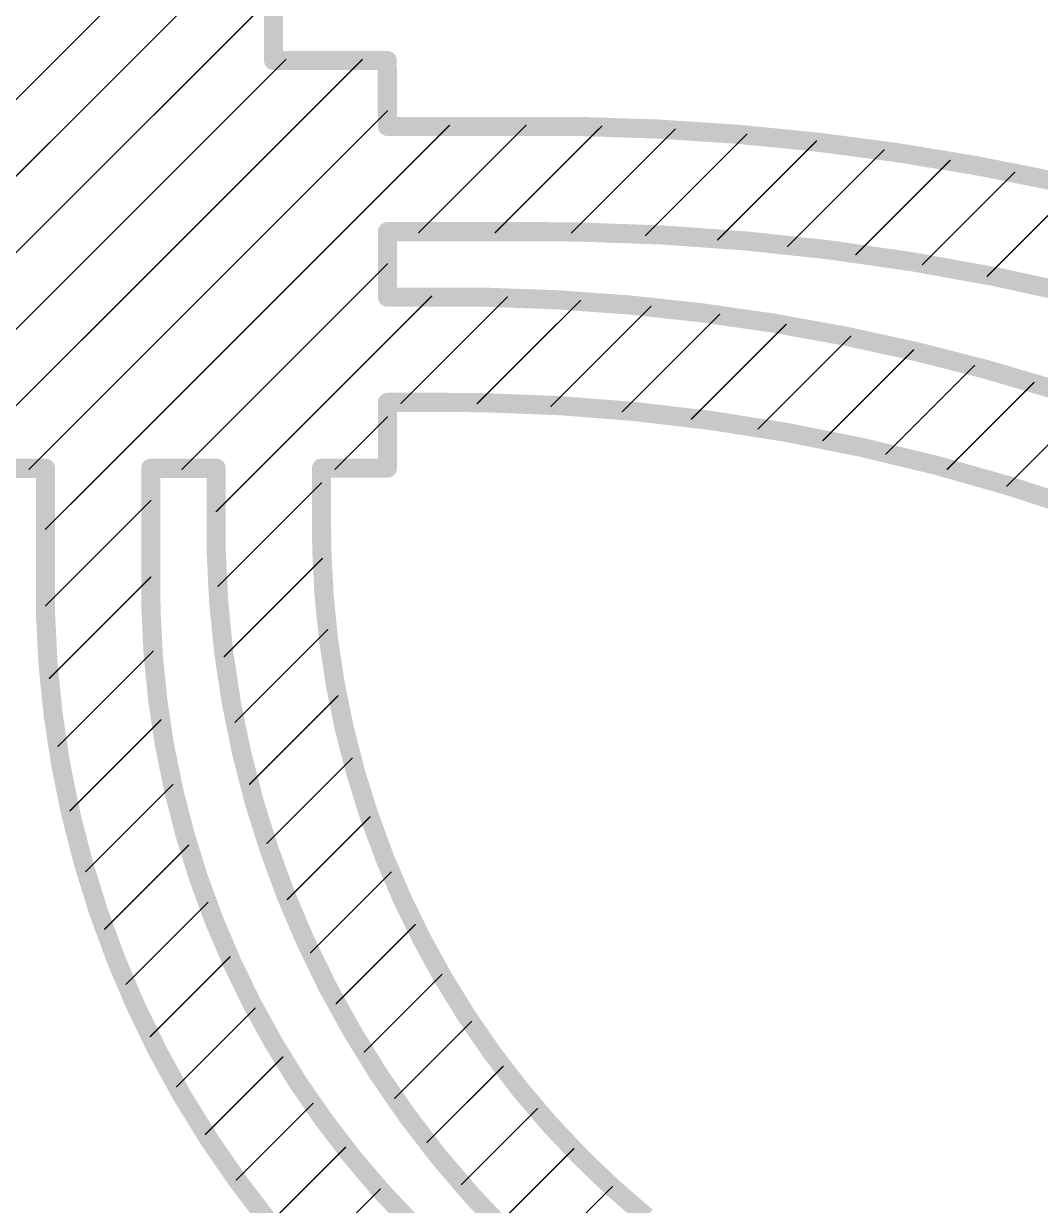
# Model space of a CAD drawing. Header units: millimetres. Extents: x 0 to 13.5, y -0.9 to 3.4.
# Drawn here: x 11.148 to 11.945, y 0.514 to 1.441 of the extents above; entities that cross this region are included whole.
import ezdxf

# ---------------------------------------------------------------- set-up
doc = ezdxf.new("R2010")
doc.units = ezdxf.units.MM
doc.header["$MEASUREMENT"] = 0
doc.layers.add('Mechanical2', color=216, linetype='Continuous')

msp = doc.modelspace()

# ---------------------------------------------------------------- linework, layer by layer
at = {"layer": 'Mechanical2'}
for points, const_width in [([(10.85223, 1.09114), (11.29079, 1.5297)], 0.001), ([(11.34385, 1.52916), (11.34401, 1.41171)], 0.015), ([(10.89735, 1.07626), (11.34386, 1.52277)], 0.001), ([(10.89735, 1.01626), (11.34394, 1.46285)], 0.001), ([(11.34401, 1.41171), (11.43312, 1.41171)], 0.015), ([(11.43312, 1.41171), (11.43327, 1.36002)], 0.015), ([(11.03125, 1.09016), (11.35356, 1.41247)], 0.001), ([(11.03126, 1.03016), (11.41356, 1.41247)], 0.001), ([(11.15223, 1.09114), (11.43324, 1.37215)], 0.001), ([(11.43327, 1.36002), (11.55058, 1.36002)], 0.015), ([(11.55058, 1.36002), (11.58209, 1.36002)], 0.015), ([(11.58209, 1.36002), (11.64508, 1.35796)], 0.015), ([(11.64508, 1.35796), (11.70796, 1.35384)], 0.015), ([(11.16515, 1.04406), (11.48188, 1.36079)], 0.001), ([(11.45781, 1.27672), (11.54188, 1.36079)], 0.001), ([(11.51781, 1.27672), (11.60125, 1.36016)], 0.001), ([(11.57757, 1.27648), (11.65891, 1.35782)], 0.001), ([(11.63566, 1.27456), (11.715, 1.35391)], 0.001), ([(11.70796, 1.35384), (11.77068, 1.34766)], 0.015), ([(11.77068, 1.34766), (11.83316, 1.33944)], 0.015), ([(11.6921, 1.27101), (11.76962, 1.34853)], 0.001), ([(11.83316, 1.33944), (11.89534, 1.32917)], 0.015), ([(11.74702, 1.26593), (11.82267, 1.34158)], 0.001), ([(11.89534, 1.32917), (11.95715, 1.31687)], 0.015), ([(11.80053, 1.25944), (11.87447, 1.33338)], 0.001), ([(11.85275, 1.25166), (11.92511, 1.32402)], 0.001), ([(11.90358, 1.24249), (11.97465, 1.31356)], 0.001), ([(11.43327, 1.27749), (11.55057, 1.27749)], 0.015), ([(11.43327, 1.22612), (11.43327, 1.27749)], 0.015), ([(11.55057, 1.27749), (11.58347, 1.27719)], 0.015), ([(11.58347, 1.27719), (11.64922, 1.27484)], 0.015), ([(11.64922, 1.27484), (11.71485, 1.27015)], 0.015), ([(11.71485, 1.27015), (11.78027, 1.26312)], 0.015), ([(11.78027, 1.26312), (11.84539, 1.25375)], 0.015), ([(11.84539, 1.25375), (11.91014, 1.24207)], 0.015), ([(11.27223, 1.09114), (11.43327, 1.25218)], 0.001), ([(11.91014, 1.24207), (11.97443, 1.22809)], 0.015), ([(11.43327, 1.22612), (11.4801, 1.22612)], 0.015), ([(11.4801, 1.22612), (11.5086, 1.22612)], 0.015), ([(11.5086, 1.22612), (11.56557, 1.22409)], 0.015), ([(11.29905, 1.05796), (11.46798, 1.22689)], 0.001), ([(11.44391, 1.14282), (11.52731, 1.22622)], 0.001), ([(11.50368, 1.14259), (11.58458, 1.22349)], 0.001), ([(11.56557, 1.22409), (11.62243, 1.22002)], 0.015), ([(11.62243, 1.22002), (11.67911, 1.21393)], 0.015), ([(11.56158, 1.14049), (11.63999, 1.2189)], 0.001), ([(11.67911, 1.21393), (11.73553, 1.20581)], 0.015), ([(11.61749, 1.13639), (11.69369, 1.2126)], 0.001), ([(11.67153, 1.13044), (11.74582, 1.20472)], 0.001), ([(11.73553, 1.20581), (11.79163, 1.19569)], 0.015), ([(11.72388, 1.12279), (11.79649, 1.1954)], 0.001), ([(11.79163, 1.19569), (11.84734, 1.18357)], 0.015), ([(11.84734, 1.18357), (11.90257, 1.16948)], 0.015), ([(11.77468, 1.11359), (11.84577, 1.18468)], 0.001), ([(11.82406, 1.10296), (11.89362, 1.17253)], 0.001), ([(11.90257, 1.16948), (11.95727, 1.15342)], 0.015), ([(11.87211, 1.09102), (11.94027, 1.15917)], 0.001), ([(11.43327, 1.14358), (11.4801, 1.14358)], 0.015), ([(11.43327, 1.09206), (11.43327, 1.14358)], 0.015), ([(11.4801, 1.14358), (11.50983, 1.14329)], 0.015), ([(11.50983, 1.14329), (11.56923, 1.14096)], 0.015), ([(11.56923, 1.14096), (11.6285, 1.13629)], 0.015), ([(11.6285, 1.13629), (11.68755, 1.1293)], 0.015), ([(11.91891, 1.07782), (11.98578, 1.14469)], 0.001), ([(11.39226, 1.09117), (11.43327, 1.13218)], 0.001), ([(11.68755, 1.1293), (11.74627, 1.12)], 0.015), ([(11.74627, 1.12), (11.80458, 1.10841)], 0.015), ([(11.80458, 1.10841), (11.86239, 1.09453)], 0.015), ([(11.11379, 1.0919), (11.16515, 1.0919)], 0.015), ([(11.16515, 0.99809), (11.16515, 1.0919)], 0.015), ([(11.24769, 1.0919), (11.29905, 1.0919)], 0.015), ([(11.24769, 0.9981), (11.24769, 1.0919)], 0.015), ([(11.29905, 1.04508), (11.29905, 1.0919)], 0.015), ([(11.38159, 1.0919), (11.43327, 1.09206)], 0.015), ([(11.38159, 1.04508), (11.38159, 1.0919)], 0.015), ([(11.86239, 1.09453), (11.91961, 1.07839)], 0.015), ([(11.91961, 1.07839), (11.97616, 1.06002)], 0.015), ([(11.30033, 0.99924), (11.38159, 1.0805)], 0.001), ([(11.16515, 0.98406), (11.24769, 1.0666)], 0.001), ([(11.29905, 1.02537), (11.29905, 1.04508)], 0.015), ([(11.38159, 1.04508), (11.38181, 1.02745)], 0.015), ([(11.29905, 1.02537), (11.30104, 0.986)], 0.015), ([(11.38181, 1.02745), (11.38359, 0.99224)], 0.015), ([(11.30528, 0.94419), (11.38217, 1.02108)], 0.001), ([(11.16515, 0.97821), (11.16515, 0.99809)], 0.015), ([(11.16822, 0.92712), (11.24769, 1.0066)], 0.001), ([(11.24769, 0.9981), (11.24791, 0.98029)], 0.015), ([(11.30104, 0.986), (11.305, 0.94678)], 0.015), ([(11.38359, 0.99224), (11.38713, 0.95717)], 0.015), ([(11.16515, 0.97821), (11.16715, 0.9385)], 0.015), ([(11.24791, 0.98029), (11.2497, 0.94472)], 0.015), ([(11.31385, 0.89275), (11.38639, 0.9653)], 0.001), ([(11.38713, 0.95717), (11.39244, 0.92231)], 0.015), ([(11.16715, 0.9385), (11.17113, 0.89893)], 0.015), ([(11.17484, 0.87375), (11.24955, 0.94846)], 0.001), ([(11.2497, 0.94472), (11.25327, 0.90929)], 0.015), ([(11.305, 0.94678), (11.31093, 0.9078)], 0.015), ([(11.39244, 0.92231), (11.39949, 0.88777)], 0.015), ([(11.25327, 0.90929), (11.25861, 0.87409)], 0.015), ([(11.31093, 0.9078), (11.31881, 0.86918)], 0.015), ([(11.32509, 0.844), (11.39442, 0.91333)], 0.001), ([(11.17113, 0.89893), (11.1771, 0.85962)], 0.015), ([(11.18435, 0.82325), (11.25563, 0.89453)], 0.001), ([(11.39949, 0.88777), (11.40826, 0.85363)], 0.015), ([(11.25861, 0.87409), (11.26572, 0.83919)], 0.015), ([(11.31881, 0.86918), (11.32863, 0.831)], 0.015), ([(11.1771, 0.85962), (11.18503, 0.82065)], 0.015), ([(11.33877, 0.79768), (11.40565, 0.86456)], 0.001), ([(11.40826, 0.85363), (11.41875, 0.81997)], 0.015), ([(11.1967, 0.77561), (11.26493, 0.84384)], 0.001), ([(11.26572, 0.83919), (11.27456, 0.8047)], 0.015), ([(11.32863, 0.831), (11.34036, 0.79336)], 0.015), ([(11.18503, 0.82065), (11.19491, 0.78213)], 0.015), ([(11.41875, 0.81997), (11.43092, 0.78688)], 0.015), ([(11.35478, 0.75368), (11.41958, 0.81849)], 0.001), ([(11.27456, 0.8047), (11.28512, 0.7707)], 0.015), ([(11.34036, 0.79336), (11.35396, 0.75637)], 0.015), ([(11.19491, 0.78213), (11.20671, 0.74416)], 0.015), ([(11.21148, 0.73038), (11.2774, 0.79631)], 0.001), ([(11.43092, 0.78688), (11.44473, 0.75445)], 0.015), ([(11.28512, 0.7707), (11.29738, 0.73726)], 0.015), ([(11.37302, 0.71192), (11.43624, 0.77515)], 0.001), ([(11.35396, 0.75637), (11.36941, 0.7201)], 0.015), ([(11.44473, 0.75445), (11.46016, 0.72275)], 0.015), ([(11.20671, 0.74416), (11.22039, 0.70683)], 0.015), ([(11.22837, 0.68728), (11.29248, 0.75139)], 0.001), ([(11.29738, 0.73726), (11.3113, 0.70449)], 0.015), ([(11.39317, 0.67208), (11.45507, 0.73398)], 0.001), ([(11.36941, 0.7201), (11.38666, 0.68465)], 0.015), ([(11.46016, 0.72275), (11.47717, 0.69187)], 0.015), ([(11.22039, 0.70683), (11.23594, 0.67022)], 0.015), ([(11.24725, 0.64616), (11.30982, 0.70873)], 0.001), ([(11.3113, 0.70449), (11.32685, 0.67245)], 0.015), ([(11.41514, 0.63405), (11.47595, 0.69485)], 0.001), ([(11.47717, 0.69187), (11.49571, 0.66188)], 0.015), ([(11.38666, 0.68465), (11.40568, 0.65012)], 0.015), ([(11.23594, 0.67022), (11.2533, 0.63445)], 0.015), ([(11.32685, 0.67245), (11.34398, 0.64124)], 0.015), ([(11.268, 0.60691), (11.32949, 0.6684)], 0.001), ([(11.49571, 0.66188), (11.51573, 0.63287)], 0.015), ([(11.43887, 0.59777), (11.49899, 0.65789)], 0.001), ([(11.40568, 0.65012), (11.42641, 0.61659)], 0.015), ([(11.2533, 0.63445), (11.27243, 0.59959)], 0.015), ([(11.34398, 0.64124), (11.36266, 0.61092)], 0.015), ([(11.51573, 0.63287), (11.53719, 0.60489)], 0.015), ([(11.29054, 0.56945), (11.35127, 0.63018)], 0.001), ([(11.42641, 0.61659), (11.4488, 0.58415)], 0.015), ([(11.46428, 0.56319), (11.52398, 0.62288)], 0.001), ([(11.36266, 0.61092), (11.38284, 0.58158)], 0.015), ([(11.53719, 0.60489), (11.56002, 0.57804)], 0.015), ([(11.27243, 0.59959), (11.29329, 0.56574)], 0.015), ([(11.3148, 0.53371), (11.37494, 0.59384)], 0.001), ([(11.38284, 0.58158), (11.40447, 0.55329)], 0.015), ([(11.4488, 0.58415), (11.47279, 0.55287)], 0.015), ([(11.49136, 0.53027), (11.55077, 0.58968)], 0.001), ([(11.56002, 0.57804), (11.58418, 0.55236)], 0.015), ([(11.29329, 0.56574), (11.31583, 0.53297)], 0.015), ([(11.34077, 0.49968), (11.40043, 0.55934)], 0.001), ([(11.40447, 0.55329), (11.42748, 0.52612)], 0.015), ([(11.47279, 0.55287), (11.49833, 0.52284)], 0.015), ([(11.52007, 0.49897), (11.57935, 0.55826)], 0.001), ([(11.58418, 0.55236), (11.60961, 0.52794)], 0.015), ([(11.31583, 0.53297), (11.33998, 0.50138)], 0.015), ([(11.42748, 0.52612), (11.45183, 0.50014)], 0.015), ([(11.49833, 0.52284), (11.52534, 0.49413)], 0.015), ([(11.55039, 0.4693), (11.60971, 0.52862)], 0.001), ([(11.60961, 0.52794), (11.63622, 0.50482)], 0.015), ([(11.36843, 0.46734), (11.42772, 0.52663)], 0.001)]:
    msp.add_lwpolyline(points, dxfattribs=dict(at, const_width=const_width))
for points, const_width in [([(11.34026, 1.41171, 1), (11.34776, 1.41171, 1)], 0.0075), ([(11.34026, 1.41171, 1), (11.34776, 1.41171, 1)], 0.0075), ([(11.42937, 1.41171, 1), (11.43687, 1.41171, 1)], 0.0075), ([(11.42937, 1.41171, 1), (11.43687, 1.41171, 1)], 0.0075), ([(11.35331, 1.41247, 1), (11.35381, 1.41247, 1)], 0.0005), ([(11.41331, 1.41247, 1), (11.41381, 1.41247, 1)], 0.0005), ([(11.43299, 1.37215, 1), (11.43349, 1.37215, 1)], 0.0005), ([(11.42952, 1.36002, 1), (11.43702, 1.36002, 1)], 0.0075), ([(11.42952, 1.36002, 1), (11.43702, 1.36002, 1)], 0.0075), ([(11.54683, 1.36002, 1), (11.55433, 1.36002, 1)], 0.0075), ([(11.54683, 1.36002, 1), (11.55433, 1.36002, 1)], 0.0075), ([(11.57834, 1.36002, 1), (11.58584, 1.36002, 1)], 0.0075), ([(11.57834, 1.36002, 1), (11.58584, 1.36002, 1)], 0.0075), ([(11.64133, 1.35796, 1), (11.64883, 1.35796, 1)], 0.0075), ([(11.64133, 1.35796, 1), (11.64883, 1.35796, 1)], 0.0075), ([(11.48163, 1.36079, 1), (11.48213, 1.36079, 1)], 0.0005), ([(11.54163, 1.36079, 1), (11.54213, 1.36079, 1)], 0.0005), ([(11.601, 1.36016, 1), (11.6015, 1.36016, 1)], 0.0005), ([(11.65866, 1.35782, 1), (11.65916, 1.35782, 1)], 0.0005), ([(11.70421, 1.35384, 1), (11.71171, 1.35384, 1)], 0.0075), ([(11.70421, 1.35384, 1), (11.71171, 1.35384, 1)], 0.0075), ([(11.71475, 1.35391, 1), (11.71525, 1.35391, 1)], 0.0005), ([(11.76693, 1.34766, 1), (11.77443, 1.34766, 1)], 0.0075), ([(11.76693, 1.34766, 1), (11.77443, 1.34766, 1)], 0.0075), ([(11.76937, 1.34853, 1), (11.76987, 1.34853, 1)], 0.0005), ([(11.82941, 1.33944, 1), (11.83691, 1.33944, 1)], 0.0075), ([(11.82941, 1.33944, 1), (11.83691, 1.33944, 1)], 0.0075), ([(11.82242, 1.34158, 1), (11.82292, 1.34158, 1)], 0.0005), ([(11.89159, 1.32917, 1), (11.89909, 1.32917, 1)], 0.0075), ([(11.89159, 1.32917, 1), (11.89909, 1.32917, 1)], 0.0075), ([(11.87422, 1.33338, 1), (11.87472, 1.33338, 1)], 0.0005), ([(11.92486, 1.32402, 1), (11.92536, 1.32402, 1)], 0.0005), ([(11.42952, 1.27749, 1), (11.43702, 1.27749, 1)], 0.0075), ([(11.42952, 1.27749, 1), (11.43702, 1.27749, 1)], 0.0075), ([(11.54682, 1.27749, 1), (11.55432, 1.27749, 1)], 0.0075), ([(11.54682, 1.27749, 1), (11.55432, 1.27749, 1)], 0.0075), ([(11.57972, 1.27719, 1), (11.58722, 1.27719, 1)], 0.0075), ([(11.57972, 1.27719, 1), (11.58722, 1.27719, 1)], 0.0075), ([(11.64547, 1.27484, 1), (11.65297, 1.27484, 1)], 0.0075), ([(11.64547, 1.27484, 1), (11.65297, 1.27484, 1)], 0.0075), ([(11.45756, 1.27672, 1), (11.45806, 1.27672, 1)], 0.0005), ([(11.51756, 1.27672, 1), (11.51806, 1.27672, 1)], 0.0005), ([(11.57732, 1.27648, 1), (11.57782, 1.27648, 1)], 0.0005), ([(11.63541, 1.27456, 1), (11.63591, 1.27456, 1)], 0.0005), ([(11.69185, 1.27101, 1), (11.69235, 1.27101, 1)], 0.0005), ([(11.7111, 1.27015, 1), (11.7186, 1.27015, 1)], 0.0075), ([(11.7111, 1.27015, 1), (11.7186, 1.27015, 1)], 0.0075), ([(11.77652, 1.26312, 1), (11.78402, 1.26312, 1)], 0.0075), ([(11.77652, 1.26312, 1), (11.78402, 1.26312, 1)], 0.0075), ([(11.74677, 1.26593, 1), (11.74727, 1.26593, 1)], 0.0005), ([(11.84164, 1.25375, 1), (11.84914, 1.25375, 1)], 0.0075), ([(11.84164, 1.25375, 1), (11.84914, 1.25375, 1)], 0.0075), ([(11.43302, 1.25218, 1), (11.43352, 1.25218, 1)], 0.0005), ([(11.80028, 1.25944, 1), (11.80078, 1.25944, 1)], 0.0005), ([(11.8525, 1.25166, 1), (11.853, 1.25166, 1)], 0.0005), ([(11.90639, 1.24207, 1), (11.91389, 1.24207, 1)], 0.0075), ([(11.90639, 1.24207, 1), (11.91389, 1.24207, 1)], 0.0075), ([(11.90333, 1.24249, 1), (11.90383, 1.24249, 1)], 0.0005), ([(11.42952, 1.22612, 1), (11.43702, 1.22612, 1)], 0.0075), ([(11.42952, 1.22612, 1), (11.43702, 1.22612, 1)], 0.0075), ([(11.47635, 1.22612, 1), (11.48385, 1.22612, 1)], 0.0075), ([(11.47635, 1.22612, 1), (11.48385, 1.22612, 1)], 0.0075), ([(11.50485, 1.22612, 1), (11.51235, 1.22612, 1)], 0.0075), ([(11.50485, 1.22612, 1), (11.51235, 1.22612, 1)], 0.0075), ([(11.46773, 1.22689, 1), (11.46823, 1.22689, 1)], 0.0005), ([(11.52706, 1.22622, 1), (11.52756, 1.22622, 1)], 0.0005), ([(11.56182, 1.22409, 1), (11.56932, 1.22409, 1)], 0.0075), ([(11.56182, 1.22409, 1), (11.56932, 1.22409, 1)], 0.0075), ([(11.58433, 1.22349, 1), (11.58483, 1.22349, 1)], 0.0005), ([(11.61868, 1.22002, 1), (11.62618, 1.22002, 1)], 0.0075), ([(11.61868, 1.22002, 1), (11.62618, 1.22002, 1)], 0.0075), ([(11.63974, 1.2189, 1), (11.64024, 1.2189, 1)], 0.0005), ([(11.67536, 1.21393, 1), (11.68286, 1.21393, 1)], 0.0075), ([(11.67536, 1.21393, 1), (11.68286, 1.21393, 1)], 0.0075), ([(11.69344, 1.2126, 1), (11.69394, 1.2126, 1)], 0.0005), ([(11.73178, 1.20581, 1), (11.73928, 1.20581, 1)], 0.0075), ([(11.73178, 1.20581, 1), (11.73928, 1.20581, 1)], 0.0075), ([(11.74557, 1.20472, 1), (11.74607, 1.20472, 1)], 0.0005), ([(11.78788, 1.19569, 1), (11.79538, 1.19569, 1)], 0.0075), ([(11.78788, 1.19569, 1), (11.79538, 1.19569, 1)], 0.0075), ([(11.79624, 1.1954, 1), (11.79674, 1.1954, 1)], 0.0005), ([(11.84359, 1.18357, 1), (11.85109, 1.18357, 1)], 0.0075), ([(11.84359, 1.18357, 1), (11.85109, 1.18357, 1)], 0.0075), ([(11.84552, 1.18468, 1), (11.84602, 1.18468, 1)], 0.0005), ([(11.89337, 1.17253, 1), (11.89387, 1.17253, 1)], 0.0005), ([(11.89882, 1.16948, 1), (11.90632, 1.16948, 1)], 0.0075), ([(11.89882, 1.16948, 1), (11.90632, 1.16948, 1)], 0.0075), ([(11.94002, 1.15917, 1), (11.94052, 1.15917, 1)], 0.0005), ([(11.42952, 1.14358, 1), (11.43702, 1.14358, 1)], 0.0075), ([(11.42952, 1.14358, 1), (11.43702, 1.14358, 1)], 0.0075), ([(11.47635, 1.14358, 1), (11.48385, 1.14358, 1)], 0.0075), ([(11.47635, 1.14358, 1), (11.48385, 1.14358, 1)], 0.0075), ([(11.50608, 1.14329, 1), (11.51358, 1.14329, 1)], 0.0075), ([(11.50608, 1.14329, 1), (11.51358, 1.14329, 1)], 0.0075), ([(11.44366, 1.14282, 1), (11.44416, 1.14282, 1)], 0.0005), ([(11.50343, 1.14259, 1), (11.50393, 1.14259, 1)], 0.0005), ([(11.56133, 1.14049, 1), (11.56183, 1.14049, 1)], 0.0005), ([(11.56548, 1.14096, 1), (11.57298, 1.14096, 1)], 0.0075), ([(11.56548, 1.14096, 1), (11.57298, 1.14096, 1)], 0.0075), ([(11.62475, 1.13629, 1), (11.63225, 1.13629, 1)], 0.0075), ([(11.62475, 1.13629, 1), (11.63225, 1.13629, 1)], 0.0075), ([(11.43302, 1.13218, 1), (11.43352, 1.13218, 1)], 0.0005), ([(11.61724, 1.13639, 1), (11.61774, 1.13639, 1)], 0.0005), ([(11.67128, 1.13044, 1), (11.67178, 1.13044, 1)], 0.0005), ([(11.6838, 1.1293, 1), (11.6913, 1.1293, 1)], 0.0075), ([(11.6838, 1.1293, 1), (11.6913, 1.1293, 1)], 0.0075), ([(11.72363, 1.12279, 1), (11.72413, 1.12279, 1)], 0.0005), ([(11.74252, 1.12, 1), (11.75002, 1.12, 1)], 0.0075), ([(11.74252, 1.12, 1), (11.75002, 1.12, 1)], 0.0075), ([(11.77443, 1.11359, 1), (11.77493, 1.11359, 1)], 0.0005), ([(11.80083, 1.10841, 1), (11.80833, 1.10841, 1)], 0.0075), ([(11.80083, 1.10841, 1), (11.80833, 1.10841, 1)], 0.0075), ([(11.82381, 1.10296, 1), (11.82431, 1.10296, 1)], 0.0005), ([(11.1614, 1.0919, 1), (11.1689, 1.0919, 1)], 0.0075), ([(11.1614, 1.0919, 1), (11.1689, 1.0919, 1)], 0.0075), ([(11.24394, 1.0919, 1), (11.25144, 1.0919, 1)], 0.0075), ([(11.24394, 1.0919, 1), (11.25144, 1.0919, 1)], 0.0075), ([(11.29531, 1.0919, 1), (11.3028, 1.0919, 1)], 0.0075), ([(11.29531, 1.0919, 1), (11.3028, 1.0919, 1)], 0.0075), ([(11.37784, 1.0919, 1), (11.38534, 1.0919, 1)], 0.0075), ([(11.37784, 1.0919, 1), (11.38534, 1.0919, 1)], 0.0075), ([(11.42952, 1.09206, 1), (11.43702, 1.09206, 1)], 0.0075), ([(11.42952, 1.09206, 1), (11.43702, 1.09206, 1)], 0.0075), ([(11.85864, 1.09453, 1), (11.86614, 1.09453, 1)], 0.0075), ([(11.85864, 1.09453, 1), (11.86614, 1.09453, 1)], 0.0075), ([(11.15198, 1.09114, 1), (11.15248, 1.09114, 1)], 0.0005), ([(11.27198, 1.09114, 1), (11.27248, 1.09114, 1)], 0.0005), ([(11.39201, 1.09117, 1), (11.39251, 1.09117, 1)], 0.0005), ([(11.87186, 1.09102, 1), (11.87236, 1.09102, 1)], 0.0005), ([(11.91586, 1.07839, 1), (11.92336, 1.07839, 1)], 0.0075), ([(11.91586, 1.07839, 1), (11.92336, 1.07839, 1)], 0.0075), ([(11.38134, 1.0805, 1), (11.38184, 1.0805, 1)], 0.0005), ([(11.91866, 1.07782, 1), (11.91916, 1.07782, 1)], 0.0005), ([(11.24744, 1.0666, 1), (11.24794, 1.0666, 1)], 0.0005), ([(11.2988, 1.05796, 1), (11.29931, 1.05796, 1)], 0.0005), ([(11.29531, 1.04508, 1), (11.3028, 1.04508, 1)], 0.0075), ([(11.29531, 1.04508, 1), (11.3028, 1.04508, 1)], 0.0075), ([(11.37784, 1.04508, 1), (11.38534, 1.04508, 1)], 0.0075), ([(11.37784, 1.04508, 1), (11.38534, 1.04508, 1)], 0.0075), ([(11.1649, 1.04406, 1), (11.1654, 1.04406, 1)], 0.0005), ([(11.29531, 1.02537, 1), (11.3028, 1.02537, 1)], 0.0075), ([(11.29531, 1.02537, 1), (11.3028, 1.02537, 1)], 0.0075), ([(11.37806, 1.02745, 1), (11.38556, 1.02745, 1)], 0.0075), ([(11.37806, 1.02745, 1), (11.38556, 1.02745, 1)], 0.0075), ([(11.38192, 1.02108, 1), (11.38242, 1.02108, 1)], 0.0005), ([(11.1614, 0.99809, 1), (11.1689, 0.99809, 1)], 0.0075), ([(11.1614, 0.99809, 1), (11.1689, 0.99809, 1)], 0.0075), ([(11.24394, 0.9981, 1), (11.25144, 0.9981, 1)], 0.0075), ([(11.24394, 0.9981, 1), (11.25144, 0.9981, 1)], 0.0075), ([(11.24744, 1.0066, 1), (11.24794, 1.0066, 1)], 0.0005), ([(11.29729, 0.986, 1), (11.30479, 0.986, 1)], 0.0075), ([(11.29729, 0.986, 1), (11.30479, 0.986, 1)], 0.0075), ([(11.30008, 0.99924, 1), (11.30058, 0.99924, 1)], 0.0005), ([(11.37984, 0.99224, 1), (11.38734, 0.99224, 1)], 0.0075), ([(11.37984, 0.99224, 1), (11.38734, 0.99224, 1)], 0.0075), ([(11.1614, 0.97821, 1), (11.1689, 0.97821, 1)], 0.0075), ([(11.1614, 0.97821, 1), (11.1689, 0.97821, 1)], 0.0075), ([(11.1649, 0.98406, 1), (11.1654, 0.98406, 1)], 0.0005), ([(11.24416, 0.98029, 1), (11.25166, 0.98029, 1)], 0.0075), ([(11.24416, 0.98029, 1), (11.25166, 0.98029, 1)], 0.0075), ([(11.38338, 0.95717, 1), (11.39088, 0.95717, 1)], 0.0075), ([(11.38338, 0.95717, 1), (11.39088, 0.95717, 1)], 0.0075), ([(11.38614, 0.9653, 1), (11.38664, 0.9653, 1)], 0.0005), ([(11.1634, 0.9385, 1), (11.1709, 0.9385, 1)], 0.0075), ([(11.1634, 0.9385, 1), (11.1709, 0.9385, 1)], 0.0075), ([(11.24595, 0.94472, 1), (11.25345, 0.94472, 1)], 0.0075), ([(11.24595, 0.94472, 1), (11.25345, 0.94472, 1)], 0.0075), ([(11.2493, 0.94846, 1), (11.2498, 0.94846, 1)], 0.0005), ([(11.30125, 0.94678, 1), (11.30875, 0.94678, 1)], 0.0075), ([(11.30125, 0.94678, 1), (11.30875, 0.94678, 1)], 0.0075), ([(11.30503, 0.94419, 1), (11.30553, 0.94419, 1)], 0.0005), ([(11.16797, 0.92712, 1), (11.16847, 0.92712, 1)], 0.0005), ([(11.38869, 0.92231, 1), (11.39619, 0.92231, 1)], 0.0075), ([(11.38869, 0.92231, 1), (11.39619, 0.92231, 1)], 0.0075), ([(11.24952, 0.90929, 1), (11.25702, 0.90929, 1)], 0.0075), ([(11.24952, 0.90929, 1), (11.25702, 0.90929, 1)], 0.0075), ([(11.30718, 0.9078, 1), (11.31468, 0.9078, 1)], 0.0075), ([(11.30718, 0.9078, 1), (11.31468, 0.9078, 1)], 0.0075), ([(11.39417, 0.91333, 1), (11.39467, 0.91333, 1)], 0.0005), ([(11.16738, 0.89893, 1), (11.17488, 0.89893, 1)], 0.0075), ([(11.16738, 0.89893, 1), (11.17488, 0.89893, 1)], 0.0075), ([(11.25538, 0.89453, 1), (11.25588, 0.89453, 1)], 0.0005), ([(11.3136, 0.89275, 1), (11.3141, 0.89275, 1)], 0.0005), ([(11.39574, 0.88777, 1), (11.40324, 0.88777, 1)], 0.0075), ([(11.39574, 0.88777, 1), (11.40324, 0.88777, 1)], 0.0075), ([(11.25486, 0.87409, 1), (11.26236, 0.87409, 1)], 0.0075), ([(11.25486, 0.87409, 1), (11.26236, 0.87409, 1)], 0.0075), ([(11.17459, 0.87375, 1), (11.17509, 0.87375, 1)], 0.0005), ([(11.31506, 0.86918, 1), (11.32256, 0.86918, 1)], 0.0075), ([(11.31506, 0.86918, 1), (11.32256, 0.86918, 1)], 0.0075), ([(11.17335, 0.85962, 1), (11.18085, 0.85962, 1)], 0.0075), ([(11.17335, 0.85962, 1), (11.18085, 0.85962, 1)], 0.0075), ([(11.4054, 0.86456, 1), (11.4059, 0.86456, 1)], 0.0005), ([(11.40451, 0.85363, 1), (11.41201, 0.85363, 1)], 0.0075), ([(11.40451, 0.85363, 1), (11.41201, 0.85363, 1)], 0.0075), ([(11.26197, 0.83919, 1), (11.26947, 0.83919, 1)], 0.0075), ([(11.26197, 0.83919, 1), (11.26947, 0.83919, 1)], 0.0075), ([(11.26468, 0.84384, 1), (11.26518, 0.84384, 1)], 0.0005), ([(11.32484, 0.844, 1), (11.32534, 0.844, 1)], 0.0005), ([(11.32488, 0.831, 1), (11.33238, 0.831, 1)], 0.0075), ([(11.32488, 0.831, 1), (11.33238, 0.831, 1)], 0.0075), ([(11.18128, 0.82065, 1), (11.18878, 0.82065, 1)], 0.0075), ([(11.18128, 0.82065, 1), (11.18878, 0.82065, 1)], 0.0075), ([(11.415, 0.81997, 1), (11.4225, 0.81997, 1)], 0.0075), ([(11.415, 0.81997, 1), (11.4225, 0.81997, 1)], 0.0075), ([(11.1841, 0.82325, 1), (11.1846, 0.82325, 1)], 0.0005), ([(11.41933, 0.81849, 1), (11.41983, 0.81849, 1)], 0.0005), ([(11.27081, 0.8047, 1), (11.27831, 0.8047, 1)], 0.0075), ([(11.27081, 0.8047, 1), (11.27831, 0.8047, 1)], 0.0075), ([(11.33661, 0.79336, 1), (11.34411, 0.79336, 1)], 0.0075), ([(11.33661, 0.79336, 1), (11.34411, 0.79336, 1)], 0.0075), ([(11.33852, 0.79768, 1), (11.33902, 0.79768, 1)], 0.0005), ([(11.19116, 0.78213, 1), (11.19866, 0.78213, 1)], 0.0075), ([(11.19116, 0.78213, 1), (11.19866, 0.78213, 1)], 0.0075), ([(11.27715, 0.79631, 1), (11.27765, 0.79631, 1)], 0.0005), ([(11.42717, 0.78688, 1), (11.43467, 0.78688, 1)], 0.0075), ([(11.42717, 0.78688, 1), (11.43467, 0.78688, 1)], 0.0075), ([(11.19645, 0.77561, 1), (11.19695, 0.77561, 1)], 0.0005), ([(11.28137, 0.7707, 1), (11.28887, 0.7707, 1)], 0.0075), ([(11.28137, 0.7707, 1), (11.28887, 0.7707, 1)], 0.0075), ([(11.43599, 0.77515, 1), (11.43649, 0.77515, 1)], 0.0005), ([(11.35021, 0.75637, 1), (11.35771, 0.75637, 1)], 0.0075), ([(11.35021, 0.75637, 1), (11.35771, 0.75637, 1)], 0.0075), ([(11.44098, 0.75445, 1), (11.44848, 0.75445, 1)], 0.0075), ([(11.44098, 0.75445, 1), (11.44848, 0.75445, 1)], 0.0075), ([(11.20296, 0.74416, 1), (11.21046, 0.74416, 1)], 0.0075), ([(11.20296, 0.74416, 1), (11.21046, 0.74416, 1)], 0.0075), ([(11.29223, 0.75139, 1), (11.29273, 0.75139, 1)], 0.0005), ([(11.35453, 0.75368, 1), (11.35503, 0.75368, 1)], 0.0005), ([(11.29363, 0.73726, 1), (11.30113, 0.73726, 1)], 0.0075), ([(11.29363, 0.73726, 1), (11.30113, 0.73726, 1)], 0.0075), ([(11.45482, 0.73398, 1), (11.45532, 0.73398, 1)], 0.0005), ([(11.21123, 0.73038, 1), (11.21173, 0.73038, 1)], 0.0005), ([(11.36566, 0.7201, 1), (11.37316, 0.7201, 1)], 0.0075), ([(11.36566, 0.7201, 1), (11.37316, 0.7201, 1)], 0.0075), ([(11.45641, 0.72275, 1), (11.46391, 0.72275, 1)], 0.0075), ([(11.45641, 0.72275, 1), (11.46391, 0.72275, 1)], 0.0075), ([(11.21664, 0.70683, 1), (11.22414, 0.70683, 1)], 0.0075), ([(11.21664, 0.70683, 1), (11.22414, 0.70683, 1)], 0.0075), ([(11.30755, 0.70449, 1), (11.31505, 0.70449, 1)], 0.0075), ([(11.30755, 0.70449, 1), (11.31505, 0.70449, 1)], 0.0075), ([(11.30957, 0.70873, 1), (11.31007, 0.70873, 1)], 0.0005), ([(11.37277, 0.71192, 1), (11.37327, 0.71192, 1)], 0.0005), ([(11.47342, 0.69187, 1), (11.48092, 0.69187, 1)], 0.0075), ([(11.47342, 0.69187, 1), (11.48092, 0.69187, 1)], 0.0075), ([(11.4757, 0.69485, 1), (11.4762, 0.69485, 1)], 0.0005), ([(11.22812, 0.68728, 1), (11.22862, 0.68728, 1)], 0.0005), ([(11.38291, 0.68465, 1), (11.39041, 0.68465, 1)], 0.0075), ([(11.38291, 0.68465, 1), (11.39041, 0.68465, 1)], 0.0075), ([(11.23219, 0.67022, 1), (11.23969, 0.67022, 1)], 0.0075), ([(11.23219, 0.67022, 1), (11.23969, 0.67022, 1)], 0.0075), ([(11.3231, 0.67245, 1), (11.3306, 0.67245, 1)], 0.0075), ([(11.3231, 0.67245, 1), (11.3306, 0.67245, 1)], 0.0075), ([(11.32924, 0.6684, 1), (11.32974, 0.6684, 1)], 0.0005), ([(11.39292, 0.67208, 1), (11.39342, 0.67208, 1)], 0.0005), ([(11.49196, 0.66188, 1), (11.49946, 0.66188, 1)], 0.0075), ([(11.49196, 0.66188, 1), (11.49946, 0.66188, 1)], 0.0075), ([(11.49874, 0.65789, 1), (11.49924, 0.65789, 1)], 0.0005), ([(11.40193, 0.65012, 1), (11.40943, 0.65012, 1)], 0.0075), ([(11.40193, 0.65012, 1), (11.40943, 0.65012, 1)], 0.0075), ([(11.24955, 0.63445, 1), (11.25705, 0.63445, 1)], 0.0075), ([(11.24955, 0.63445, 1), (11.25705, 0.63445, 1)], 0.0075), ([(11.247, 0.64616, 1), (11.2475, 0.64616, 1)], 0.0005), ([(11.34023, 0.64124, 1), (11.34773, 0.64124, 1)], 0.0075), ([(11.34023, 0.64124, 1), (11.34773, 0.64124, 1)], 0.0075), ([(11.51198, 0.63287, 1), (11.51948, 0.63287, 1)], 0.0075), ([(11.51198, 0.63287, 1), (11.51948, 0.63287, 1)], 0.0075), ([(11.35102, 0.63018, 1), (11.35152, 0.63018, 1)], 0.0005), ([(11.41489, 0.63405, 1), (11.41539, 0.63405, 1)], 0.0005), ([(11.42266, 0.61659, 1), (11.43016, 0.61659, 1)], 0.0075), ([(11.42266, 0.61659, 1), (11.43016, 0.61659, 1)], 0.0075), ([(11.52373, 0.62288, 1), (11.52422, 0.62288, 1)], 0.0005), ([(11.35891, 0.61092, 1), (11.36641, 0.61092, 1)], 0.0075), ([(11.35891, 0.61092, 1), (11.36641, 0.61092, 1)], 0.0075), ([(11.53344, 0.60489, 1), (11.54094, 0.60489, 1)], 0.0075), ([(11.53344, 0.60489, 1), (11.54094, 0.60489, 1)], 0.0075), ([(11.26868, 0.59959, 1), (11.27618, 0.59959, 1)], 0.0075), ([(11.26868, 0.59959, 1), (11.27618, 0.59959, 1)], 0.0075), ([(11.26775, 0.60691, 1), (11.26825, 0.60691, 1)], 0.0005), ([(11.37469, 0.59384, 1), (11.37519, 0.59384, 1)], 0.0005), ([(11.43862, 0.59777, 1), (11.43912, 0.59777, 1)], 0.0005), ([(11.37909, 0.58158, 1), (11.38659, 0.58158, 1)], 0.0075), ([(11.37909, 0.58158, 1), (11.38659, 0.58158, 1)], 0.0075), ([(11.44505, 0.58415, 1), (11.45255, 0.58415, 1)], 0.0075), ([(11.44505, 0.58415, 1), (11.45255, 0.58415, 1)], 0.0075), ([(11.55052, 0.58968, 1), (11.55102, 0.58968, 1)], 0.0005), ([(11.55627, 0.57804, 1), (11.56377, 0.57804, 1)], 0.0075), ([(11.55627, 0.57804, 1), (11.56377, 0.57804, 1)], 0.0075), ([(11.28954, 0.56574, 1), (11.29704, 0.56574, 1)], 0.0075), ([(11.28954, 0.56574, 1), (11.29704, 0.56574, 1)], 0.0075), ([(11.29029, 0.56945, 1), (11.29079, 0.56945, 1)], 0.0005), ([(11.40072, 0.55329, 1), (11.40822, 0.55329, 1)], 0.0075), ([(11.40072, 0.55329, 1), (11.40822, 0.55329, 1)], 0.0075), ([(11.40018, 0.55934, 1), (11.40068, 0.55934, 1)], 0.0005), ([(11.46403, 0.56319, 1), (11.46453, 0.56319, 1)], 0.0005), ([(11.46904, 0.55287, 1), (11.47654, 0.55287, 1)], 0.0075), ([(11.46904, 0.55287, 1), (11.47654, 0.55287, 1)], 0.0075), ([(11.58043, 0.55236, 1), (11.58793, 0.55236, 1)], 0.0075), ([(11.58043, 0.55236, 1), (11.58793, 0.55236, 1)], 0.0075), ([(11.5791, 0.55826, 1), (11.5796, 0.55826, 1)], 0.0005), ([(11.31208, 0.53297, 1), (11.31958, 0.53297, 1)], 0.0075), ([(11.31208, 0.53297, 1), (11.31958, 0.53297, 1)], 0.0075), ([(11.31455, 0.53371, 1), (11.31505, 0.53371, 1)], 0.0005), ([(11.42373, 0.52612, 1), (11.43123, 0.52612, 1)], 0.0075), ([(11.42373, 0.52612, 1), (11.43123, 0.52612, 1)], 0.0075), ([(11.49458, 0.52284, 1), (11.50208, 0.52284, 1)], 0.0075), ([(11.49458, 0.52284, 1), (11.50208, 0.52284, 1)], 0.0075), ([(11.49111, 0.53027, 1), (11.49161, 0.53027, 1)], 0.0005), ([(11.60586, 0.52794, 1), (11.61336, 0.52794, 1)], 0.0075), ([(11.60586, 0.52794, 1), (11.61336, 0.52794, 1)], 0.0075), ([(11.60946, 0.52862, 1), (11.60996, 0.52862, 1)], 0.0005), ([(11.42747, 0.52663, 1), (11.42797, 0.52663, 1)], 0.0005)]:
    msp.add_lwpolyline(points, format="xyb", close=True, dxfattribs=dict(at, const_width=const_width))

doc.saveas('drawing.dxf')
